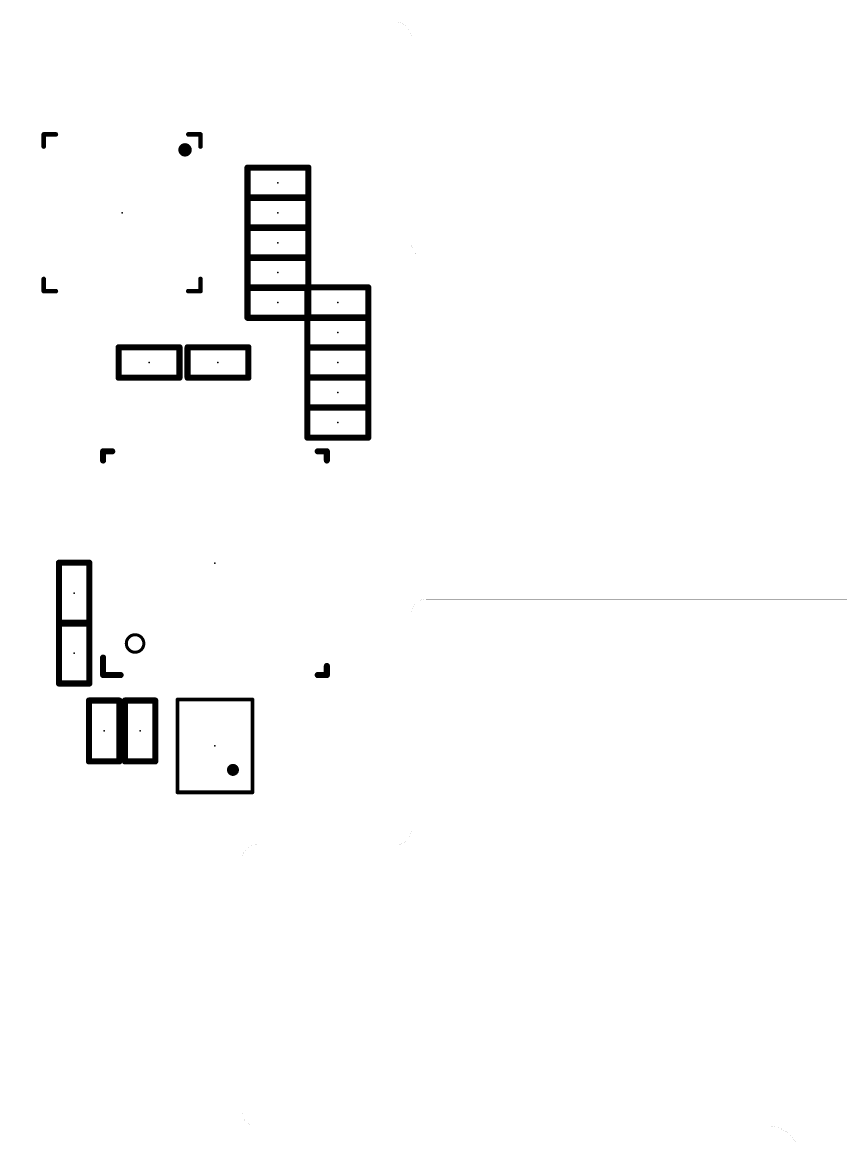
# Model space of a CAD drawing. Extents: x 0 to 169, y 0 to 191.
# Drawn here: x 85.37 to 112.68, y 151.25 to 188.46 of the extents above; entities that cross this region are included whole.
import ezdxf

# ---------------------------------------------------------------- set-up
doc = ezdxf.new("R2010")
doc.units = 0
for name, color, linetype in [('20', 7, 'CONTINUOUS'), ('21', 253, 'CONTINUOUS'), ('23', 7, 'CONTINUOUS')]:
    doc.layers.add(name, color=color, linetype=linetype)

msp = doc.modelspace()

# ---------------------------------------------------------------- linework, layer by layer
at = {"layer": '20', "const_width": 0.001}
for points in [[(97.85, 188.458), (58.058, 188.458)], [(98.35, 181.1), (98.35, 187.958)], [(122.1, 180.6), (98.85, 180.6)], [(98.85, 169.2), (122.1, 169.2)], [(98.35, 161.5), (98.35, 168.7)], [(93.2, 161), (97.85, 161)], [(92.7, 152.1), (92.7, 160.5)], [(93.2, 151.6), (110.3, 151.6)]]:
    msp.add_lwpolyline(points, dxfattribs=at)
at = {"layer": '20'}
for points, const_width in [([(98.35, 187.958, 0.4142), (97.85, 188.458)], 0.001), ([(97.85, 188.4582, 1), (97.85, 188.4578)], 0.0005), ([(97.85, 188.4578, 1), (97.85, 188.4582)], 0.0005), ([(98.3503, 187.958, 1), (98.3498, 187.958)], 0.0005), ([(98.3498, 187.958, 1), (98.3503, 187.958)], 0.0005), ([(98.35, 181.1, 0.4142), (98.85, 180.6)], 0.001), ([(98.3503, 181.1, 1), (98.3498, 181.1)], 0.0005), ([(98.3498, 181.1, 1), (98.3503, 181.1)], 0.0005), ([(98.85, 180.6003, 1), (98.85, 180.5998)], 0.0005), ([(98.85, 180.5998, 1), (98.85, 180.6003)], 0.0005), ([(98.85, 169.2, 0.4142), (98.35, 168.7)], 0.001), ([(98.85, 169.2003, 1), (98.85, 169.1998)], 0.0005), ([(98.85, 169.1998, 1), (98.85, 169.2003)], 0.0005), ([(98.3503, 168.7, 1), (98.3498, 168.7)], 0.0005), ([(98.3498, 168.7, 1), (98.3503, 168.7)], 0.0005), ([(97.85, 161, 0.4142), (98.35, 161.5)], 0.001), ([(98.3503, 161.5, 1), (98.3498, 161.5)], 0.0005), ([(98.3498, 161.5, 1), (98.3503, 161.5)], 0.0005), ([(93.2, 161, 0.4142), (92.7, 160.5)], 0.001), ([(93.2, 161.0002, 1), (93.2, 160.9998)], 0.0005), ([(93.2, 160.9998, 1), (93.2, 161.0002)], 0.0005), ([(97.85, 161.0002, 1), (97.85, 160.9998)], 0.0005), ([(97.85, 160.9998, 1), (97.85, 161.0002)], 0.0005), ([(92.7002, 160.5, 1), (92.6998, 160.5)], 0.0005), ([(92.6998, 160.5, 1), (92.7002, 160.5)], 0.0005), ([(92.7, 152.1, 0.4142), (93.2, 151.6)], 0.001), ([(92.7002, 152.1, 1), (92.6998, 152.1)], 0.0005), ([(92.6998, 152.1, 1), (92.7002, 152.1)], 0.0005), ([(93.2, 151.6002, 1), (93.2, 151.5998)], 0.0005), ([(93.2, 151.5998, 1), (93.2, 151.6002)], 0.0005), ([(111.3, 150.6, 0.4142), (110.3, 151.6)], 0.001), ([(110.3, 151.6002, 1), (110.3, 151.5998)], 0.0005), ([(110.3, 151.5998, 1), (110.3, 151.6002)], 0.0005)]:
    msp.add_lwpolyline(points, format="xyb", dxfattribs=dict(at, const_width=const_width))
at = {"layer": '21'}
for points, const_width in [([(86.0838, 184.7162), (86.0838, 184.3098)], 0.1524), ([(86.4902, 184.7162), (86.0838, 184.7162)], 0.1524), ([(91.3162, 184.7162), (90.9098, 184.7162)], 0.1524), ([(91.3162, 184.3098), (91.3162, 184.7162)], 0.1524), ([(92.884, 182.592), (92.884, 183.608)], 0.2032), ([(92.884, 183.608), (94.916, 183.608)], 0.2032), ([(94.916, 183.608), (94.916, 182.592)], 0.2032), ([(92.884, 181.592), (92.884, 182.608)], 0.2032), ([(92.884, 182.608), (94.916, 182.608)], 0.2032), ([(94.916, 182.592), (92.884, 182.592)], 0.2032), ([(94.916, 182.608), (94.916, 181.592)], 0.2032), ([(92.884, 180.592), (92.884, 181.608)], 0.2032), ([(92.884, 181.608), (94.916, 181.608)], 0.2032), ([(94.916, 181.592), (92.884, 181.592)], 0.2032), ([(94.916, 181.608), (94.916, 180.592)], 0.2032), ([(92.884, 179.592), (92.884, 180.608)], 0.2032), ([(92.884, 180.608), (94.916, 180.608)], 0.2032), ([(94.916, 180.592), (92.884, 180.592)], 0.2032), ([(94.916, 180.608), (94.916, 179.592)], 0.2032), ([(86.0838, 179.8902), (86.0838, 179.4838)], 0.1524), ([(91.3162, 179.4838), (91.3162, 179.8902)], 0.1524), ([(92.884, 178.592), (92.884, 179.608)], 0.2032), ([(92.884, 179.608), (94.916, 179.608)], 0.2032), ([(94.884, 178.592), (94.884, 179.608)], 0.2032), ([(94.884, 179.608), (96.916, 179.608)], 0.2032), ([(94.916, 179.608), (94.916, 178.592)], 0.2032), ([(96.916, 179.608), (96.916, 178.592)], 0.2032), ([(86.0838, 179.4838), (86.4902, 179.4838)], 0.1524), ([(90.9098, 179.4838), (91.3162, 179.4838)], 0.1524), ([(94.916, 179.592), (92.884, 179.592)], 0.2032), ([(94.916, 178.592), (92.884, 178.592)], 0.2032), ([(94.884, 177.592), (94.884, 178.608)], 0.2032), ([(94.884, 178.608), (96.916, 178.608)], 0.2032), ([(96.916, 178.592), (94.884, 178.592)], 0.2032), ([(96.916, 178.608), (96.916, 177.592)], 0.2032), ([(88.584, 176.592), (88.584, 177.608)], 0.2032), ([(88.584, 177.608), (90.616, 177.608)], 0.2032), ([(90.616, 177.608), (90.616, 176.592)], 0.2032), ([(90.884, 177.608), (92.916, 177.608)], 0.2032), ([(90.884, 176.592), (90.884, 177.608)], 0.2032), ([(92.916, 177.608), (92.916, 176.592)], 0.2032), ([(94.884, 176.592), (94.884, 177.608)], 0.2032), ([(94.884, 177.608), (96.916, 177.608)], 0.2032), ([(96.916, 177.592), (94.884, 177.592)], 0.2032), ([(96.916, 177.608), (96.916, 176.592)], 0.2032), ([(90.616, 176.592), (88.584, 176.592)], 0.2032), ([(92.916, 176.592), (90.884, 176.592)], 0.2032), ([(94.884, 175.592), (94.884, 176.608)], 0.2032), ([(94.884, 176.608), (96.916, 176.608)], 0.2032), ([(96.916, 176.592), (94.884, 176.592)], 0.2032), ([(96.916, 176.608), (96.916, 175.592)], 0.2032), ([(94.884, 175.608), (96.916, 175.608)], 0.2032), ([(94.884, 174.592), (94.884, 175.608)], 0.2032), ([(96.916, 175.592), (94.884, 175.592)], 0.2032), ([(96.916, 175.608), (96.916, 174.592)], 0.2032), ([(96.916, 174.592), (94.884, 174.592)], 0.2032), ([(88.0662, 173.829), (88.0662, 174.1338)], 0.2032), ([(88.371, 174.1338), (88.0662, 174.1338)], 0.2032), ([(95.5338, 174.1338), (95.229, 174.1338)], 0.2032), ([(95.5338, 173.829), (95.5338, 174.1338)], 0.2032), ([(86.592, 168.384), (86.592, 170.416)], 0.2032), ([(86.592, 170.416), (87.608, 170.416)], 0.2032), ([(87.608, 170.416), (87.608, 168.384)], 0.2032), ([(86.592, 166.384), (86.592, 168.416)], 0.2032), ([(86.592, 168.416), (87.608, 168.416)], 0.2032), ([(87.608, 168.384), (86.592, 168.384)], 0.2032), ([(87.608, 168.416), (87.608, 166.384)], 0.2032), ([(88.0662, 166.6662), (88.0662, 167.2504)], 0.2032), ([(95.5338, 166.6662), (95.5338, 166.971)], 0.2032), ([(88.6504, 166.6662), (88.0662, 166.6662)], 0.2032), ([(95.5338, 166.6662), (95.229, 166.6662)], 0.2032), ([(87.608, 166.384), (86.592, 166.384)], 0.2032), ([(87.592, 163.784), (87.592, 165.816)], 0.2032), ([(87.592, 165.816), (88.608, 165.816)], 0.2032), ([(88.608, 165.816), (88.608, 163.784)], 0.2032), ([(88.792, 163.784), (88.792, 165.816)], 0.2032), ([(88.792, 165.816), (89.808, 165.816)], 0.2032), ([(89.808, 165.816), (89.808, 163.784)], 0.2032), ([(90.55, 162.75), (90.55, 165.85)], 0.127), ([(90.55, 165.85), (93.05, 165.85)], 0.127), ([(93.05, 165.85), (93.05, 162.75)], 0.127), ([(88.608, 163.784), (87.592, 163.784)], 0.2032), ([(89.808, 163.784), (88.792, 163.784)], 0.2032), ([(93.05, 162.75), (90.55, 162.75)], 0.127)]:
    msp.add_lwpolyline(points, dxfattribs=dict(at, const_width=const_width))
for points, const_width in [([(86.1219, 184.7162, 1), (86.0457, 184.7162)], 0.0762), ([(86.0838, 184.7543, 1), (86.0838, 184.6781)], 0.0762), ([(86.4902, 184.6781, 1), (86.4902, 184.7543)], 0.0762), ([(90.9098, 184.7543, 1), (90.9098, 184.6781)], 0.0762), ([(91.3543, 184.7162, 1), (91.2781, 184.7162)], 0.0762), ([(91.3162, 184.6781, 1), (91.3162, 184.7543)], 0.0762), ([(86.0457, 184.3098, 1), (86.1219, 184.3098)], 0.0762), ([(90.8, 184.0882, 1), (90.8, 184.3118, 1), (90.8, 184.0882)], 0.2236), ([(91.2781, 184.3098, 1), (91.3543, 184.3098)], 0.0762), ([(92.9348, 183.608, 1), (92.8332, 183.608)], 0.1016), ([(92.884, 183.6588, 1), (92.884, 183.5572)], 0.1016), ([(94.9668, 183.608, 1), (94.8652, 183.608)], 0.1016), ([(94.916, 183.5572, 1), (94.916, 183.6588)], 0.1016), ([(92.9348, 182.608, 1), (92.8332, 182.608)], 0.1016), ([(92.884, 182.6588, 1), (92.884, 182.5572)], 0.1016), ([(92.884, 182.6428, 1), (92.884, 182.5412)], 0.1016), ([(94.9668, 182.608, 1), (94.8652, 182.608)], 0.1016), ([(94.916, 182.5572, 1), (94.916, 182.6588)], 0.1016), ([(94.916, 182.5412, 1), (94.916, 182.6428)], 0.1016), ([(92.8332, 182.592, 1), (92.9348, 182.592)], 0.1016), ([(94.8652, 182.592, 1), (94.9668, 182.592)], 0.1016), ([(92.9348, 181.608, 1), (92.8332, 181.608)], 0.1016), ([(92.884, 181.6588, 1), (92.884, 181.5572)], 0.1016), ([(92.884, 181.6428, 1), (92.884, 181.5412)], 0.1016), ([(92.8332, 181.592, 1), (92.9348, 181.592)], 0.1016), ([(94.9668, 181.608, 1), (94.8652, 181.608)], 0.1016), ([(94.8652, 181.592, 1), (94.9668, 181.592)], 0.1016), ([(94.916, 181.5572, 1), (94.916, 181.6588)], 0.1016), ([(94.916, 181.5412, 1), (94.916, 181.6428)], 0.1016), ([(92.9348, 180.608, 1), (92.8332, 180.608)], 0.1016), ([(92.884, 180.6588, 1), (92.884, 180.5572)], 0.1016), ([(92.884, 180.6428, 1), (92.884, 180.5412)], 0.1016), ([(92.8332, 180.592, 1), (92.9348, 180.592)], 0.1016), ([(94.9668, 180.608, 1), (94.8652, 180.608)], 0.1016), ([(94.8652, 180.592, 1), (94.9668, 180.592)], 0.1016), ([(94.916, 180.5572, 1), (94.916, 180.6588)], 0.1016), ([(94.916, 180.5412, 1), (94.916, 180.6428)], 0.1016), ([(86.1219, 179.8902, 1), (86.0457, 179.8902)], 0.0762), ([(91.3543, 179.8902, 1), (91.2781, 179.8902)], 0.0762), ([(92.9348, 179.608, 1), (92.8332, 179.608)], 0.1016), ([(92.884, 179.6588, 1), (92.884, 179.5572)], 0.1016), ([(94.9348, 179.608, 1), (94.8332, 179.608)], 0.1016), ([(94.884, 179.6588, 1), (94.884, 179.5572)], 0.1016), ([(94.9668, 179.608, 1), (94.8652, 179.608)], 0.1016), ([(94.916, 179.5572, 1), (94.916, 179.6588)], 0.1016), ([(96.9668, 179.608, 1), (96.8652, 179.608)], 0.1016), ([(96.916, 179.5572, 1), (96.916, 179.6588)], 0.1016), ([(86.0838, 179.5219, 1), (86.0838, 179.4457)], 0.0762), ([(86.0457, 179.4838, 1), (86.1219, 179.4838)], 0.0762), ([(86.4902, 179.4457, 1), (86.4902, 179.5219)], 0.0762), ([(90.9098, 179.5219, 1), (90.9098, 179.4457)], 0.0762), ([(91.2781, 179.4838, 1), (91.3543, 179.4838)], 0.0762), ([(91.3162, 179.4457, 1), (91.3162, 179.5219)], 0.0762), ([(92.884, 179.6428, 1), (92.884, 179.5412)], 0.1016), ([(92.8332, 179.592, 1), (92.9348, 179.592)], 0.1016), ([(94.8652, 179.592, 1), (94.9668, 179.592)], 0.1016), ([(94.916, 179.5412, 1), (94.916, 179.6428)], 0.1016), ([(92.884, 178.6428, 1), (92.884, 178.5412)], 0.1016), ([(92.8332, 178.592, 1), (92.9348, 178.592)], 0.1016), ([(94.9348, 178.608, 1), (94.8332, 178.608)], 0.1016), ([(94.884, 178.6588, 1), (94.884, 178.5572)], 0.1016), ([(94.884, 178.6428, 1), (94.884, 178.5412)], 0.1016), ([(94.8332, 178.592, 1), (94.9348, 178.592)], 0.1016), ([(94.8652, 178.592, 1), (94.9668, 178.592)], 0.1016), ([(94.916, 178.5412, 1), (94.916, 178.6428)], 0.1016), ([(96.9668, 178.608, 1), (96.8652, 178.608)], 0.1016), ([(96.8652, 178.592, 1), (96.9668, 178.592)], 0.1016), ([(96.916, 178.5572, 1), (96.916, 178.6588)], 0.1016), ([(96.916, 178.5412, 1), (96.916, 178.6428)], 0.1016), ([(88.6348, 177.608, 1), (88.5332, 177.608)], 0.1016), ([(88.584, 177.6588, 1), (88.584, 177.5572)], 0.1016), ([(90.6668, 177.608, 1), (90.5652, 177.608)], 0.1016), ([(90.616, 177.5572, 1), (90.616, 177.6588)], 0.1016), ([(90.884, 177.6588, 1), (90.884, 177.5572)], 0.1016), ([(90.9348, 177.608, 1), (90.8332, 177.608)], 0.1016), ([(92.9668, 177.608, 1), (92.8652, 177.608)], 0.1016), ([(92.916, 177.5572, 1), (92.916, 177.6588)], 0.1016), ([(94.9348, 177.608, 1), (94.8332, 177.608)], 0.1016), ([(94.884, 177.6588, 1), (94.884, 177.5572)], 0.1016), ([(94.884, 177.6428, 1), (94.884, 177.5412)], 0.1016), ([(94.8332, 177.592, 1), (94.9348, 177.592)], 0.1016), ([(96.9668, 177.608, 1), (96.8652, 177.608)], 0.1016), ([(96.8652, 177.592, 1), (96.9668, 177.592)], 0.1016), ([(96.916, 177.5572, 1), (96.916, 177.6588)], 0.1016), ([(96.916, 177.5412, 1), (96.916, 177.6428)], 0.1016), ([(88.584, 176.6428, 1), (88.584, 176.5412)], 0.1016), ([(88.5332, 176.592, 1), (88.6348, 176.592)], 0.1016), ([(90.5652, 176.592, 1), (90.6668, 176.592)], 0.1016), ([(90.616, 176.5412, 1), (90.616, 176.6428)], 0.1016), ([(90.884, 176.6428, 1), (90.884, 176.5412)], 0.1016), ([(90.8332, 176.592, 1), (90.9348, 176.592)], 0.1016), ([(92.8652, 176.592, 1), (92.9668, 176.592)], 0.1016), ([(92.916, 176.5412, 1), (92.916, 176.6428)], 0.1016), ([(94.9348, 176.608, 1), (94.8332, 176.608)], 0.1016), ([(94.884, 176.6588, 1), (94.884, 176.5572)], 0.1016), ([(94.884, 176.6428, 1), (94.884, 176.5412)], 0.1016), ([(94.8332, 176.592, 1), (94.9348, 176.592)], 0.1016), ([(96.9668, 176.608, 1), (96.8652, 176.608)], 0.1016), ([(96.8652, 176.592, 1), (96.9668, 176.592)], 0.1016), ([(96.916, 176.5572, 1), (96.916, 176.6588)], 0.1016), ([(96.916, 176.5412, 1), (96.916, 176.6428)], 0.1016), ([(94.884, 175.6588, 1), (94.884, 175.5572)], 0.1016), ([(94.9348, 175.608, 1), (94.8332, 175.608)], 0.1016), ([(94.884, 175.6428, 1), (94.884, 175.5412)], 0.1016), ([(94.8332, 175.592, 1), (94.9348, 175.592)], 0.1016), ([(96.9668, 175.608, 1), (96.8652, 175.608)], 0.1016), ([(96.8652, 175.592, 1), (96.9668, 175.592)], 0.1016), ([(96.916, 175.5572, 1), (96.916, 175.6588)], 0.1016), ([(96.916, 175.5412, 1), (96.916, 175.6428)], 0.1016), ([(94.884, 174.6428, 1), (94.884, 174.5412)], 0.1016), ([(94.8332, 174.592, 1), (94.9348, 174.592)], 0.1016), ([(96.8652, 174.592, 1), (96.9668, 174.592)], 0.1016), ([(96.916, 174.5412, 1), (96.916, 174.6428)], 0.1016), ([(88.117, 174.1338, 1), (88.0154, 174.1338)], 0.1016), ([(88.0662, 174.1846, 1), (88.0662, 174.083)], 0.1016), ([(88.371, 174.083, 1), (88.371, 174.1846)], 0.1016), ([(95.229, 174.1846, 1), (95.229, 174.083)], 0.1016), ([(95.5846, 174.1338, 1), (95.483, 174.1338)], 0.1016), ([(95.5338, 174.083, 1), (95.5338, 174.1846)], 0.1016), ([(88.0154, 173.829, 1), (88.117, 173.829)], 0.1016), ([(95.483, 173.829, 1), (95.5846, 173.829)], 0.1016), ([(86.6428, 170.416, 1), (86.5412, 170.416)], 0.1016), ([(86.592, 170.4668, 1), (86.592, 170.3652)], 0.1016), ([(87.6588, 170.416, 1), (87.5572, 170.416)], 0.1016), ([(87.608, 170.3652, 1), (87.608, 170.4668)], 0.1016), ([(86.6428, 168.416, 1), (86.5412, 168.416)], 0.1016), ([(86.592, 168.4668, 1), (86.592, 168.3652)], 0.1016), ([(86.592, 168.4348, 1), (86.592, 168.3332)], 0.1016), ([(86.5412, 168.384, 1), (86.6428, 168.384)], 0.1016), ([(87.6588, 168.416, 1), (87.5572, 168.416)], 0.1016), ([(87.5572, 168.384, 1), (87.6588, 168.384)], 0.1016), ([(87.608, 168.3652, 1), (87.608, 168.4668)], 0.1016), ([(87.608, 168.3332, 1), (87.608, 168.4348)], 0.1016), ([(89.133, 168.0124, 1), (89.133, 167.4282)], 0.1016), ([(89.133, 167.4282, 1), (89.133, 168.0124)], 0.1016), ([(89.133, 168.0378, 1), (89.133, 167.987)], 0.0508), ([(89.133, 167.987, 1), (89.133, 168.0378)], 0.0508), ([(89.133, 167.4536, 1), (89.133, 167.4028)], 0.0508), ([(89.133, 167.4028, 1), (89.133, 167.4536)], 0.0508), ([(88.117, 167.2504, 1), (88.0154, 167.2504)], 0.1016), ([(95.5846, 166.971, 1), (95.483, 166.971)], 0.1016), ([(88.0662, 166.717, 1), (88.0662, 166.6154)], 0.1016), ([(88.0154, 166.6662, 1), (88.117, 166.6662)], 0.1016), ([(88.6504, 166.6154, 1), (88.6504, 166.717)], 0.1016), ([(95.229, 166.717, 1), (95.229, 166.6154)], 0.1016), ([(95.483, 166.6662, 1), (95.5846, 166.6662)], 0.1016), ([(95.5338, 166.6154, 1), (95.5338, 166.717)], 0.1016), ([(86.592, 166.4348, 1), (86.592, 166.3332)], 0.1016), ([(86.5412, 166.384, 1), (86.6428, 166.384)], 0.1016), ([(87.5572, 166.384, 1), (87.6588, 166.384)], 0.1016), ([(87.608, 166.3332, 1), (87.608, 166.4348)], 0.1016), ([(87.6428, 165.816, 1), (87.5412, 165.816)], 0.1016), ([(87.592, 165.8668, 1), (87.592, 165.7652)], 0.1016), ([(88.6588, 165.816, 1), (88.5572, 165.816)], 0.1016), ([(88.608, 165.7652, 1), (88.608, 165.8668)], 0.1016), ([(88.8428, 165.816, 1), (88.7412, 165.816)], 0.1016), ([(88.792, 165.8668, 1), (88.792, 165.7652)], 0.1016), ([(89.8588, 165.816, 1), (89.7572, 165.816)], 0.1016), ([(89.808, 165.7652, 1), (89.808, 165.8668)], 0.1016), ([(90.5818, 165.85, 1), (90.5183, 165.85)], 0.0635), ([(90.55, 165.8817, 1), (90.55, 165.8183)], 0.0635), ([(93.0818, 165.85, 1), (93.0183, 165.85)], 0.0635), ([(93.05, 165.8183, 1), (93.05, 165.8817)], 0.0635), ([(87.592, 163.8348, 1), (87.592, 163.7332)], 0.1016), ([(87.5412, 163.784, 1), (87.6428, 163.784)], 0.1016), ([(88.5572, 163.784, 1), (88.6588, 163.784)], 0.1016), ([(88.608, 163.7332, 1), (88.608, 163.8348)], 0.1016), ([(88.792, 163.8348, 1), (88.792, 163.7332)], 0.1016), ([(88.7412, 163.784, 1), (88.8428, 163.784)], 0.1016), ([(89.7572, 163.784, 1), (89.8588, 163.784)], 0.1016), ([(89.808, 163.7332, 1), (89.808, 163.8348)], 0.1016), ([(92.4, 163.4, 1), (92.4, 163.6, 1), (92.4, 163.4)], 0.2), ([(90.55, 162.7817, 1), (90.55, 162.7183)], 0.0635), ([(90.5183, 162.75, 1), (90.5818, 162.75)], 0.0635), ([(93.0183, 162.75, 1), (93.0818, 162.75)], 0.0635), ([(93.05, 162.7183, 1), (93.05, 162.7817)], 0.0635)]:
    msp.add_lwpolyline(points, format="xyb", dxfattribs=dict(at, const_width=const_width))
at = {"layer": '23'}
for p in [(93.9, 183.1), (88.7, 182.1), (93.9, 182.1), (93.9, 181.1), (93.9, 180.1), (93.9, 179.1), (95.9, 179.1), (95.9, 178.1), (89.6, 177.1), (91.9, 177.1), (95.9, 177.1), (95.9, 176.1), (95.9, 175.1), (91.8, 170.4), (87.1, 169.4), (87.1, 167.4), (88.1, 164.8), (89.3, 164.8), (91.8, 164.3)]:
    msp.add_point(p, dxfattribs=at)

doc.saveas('drawing.dxf')
